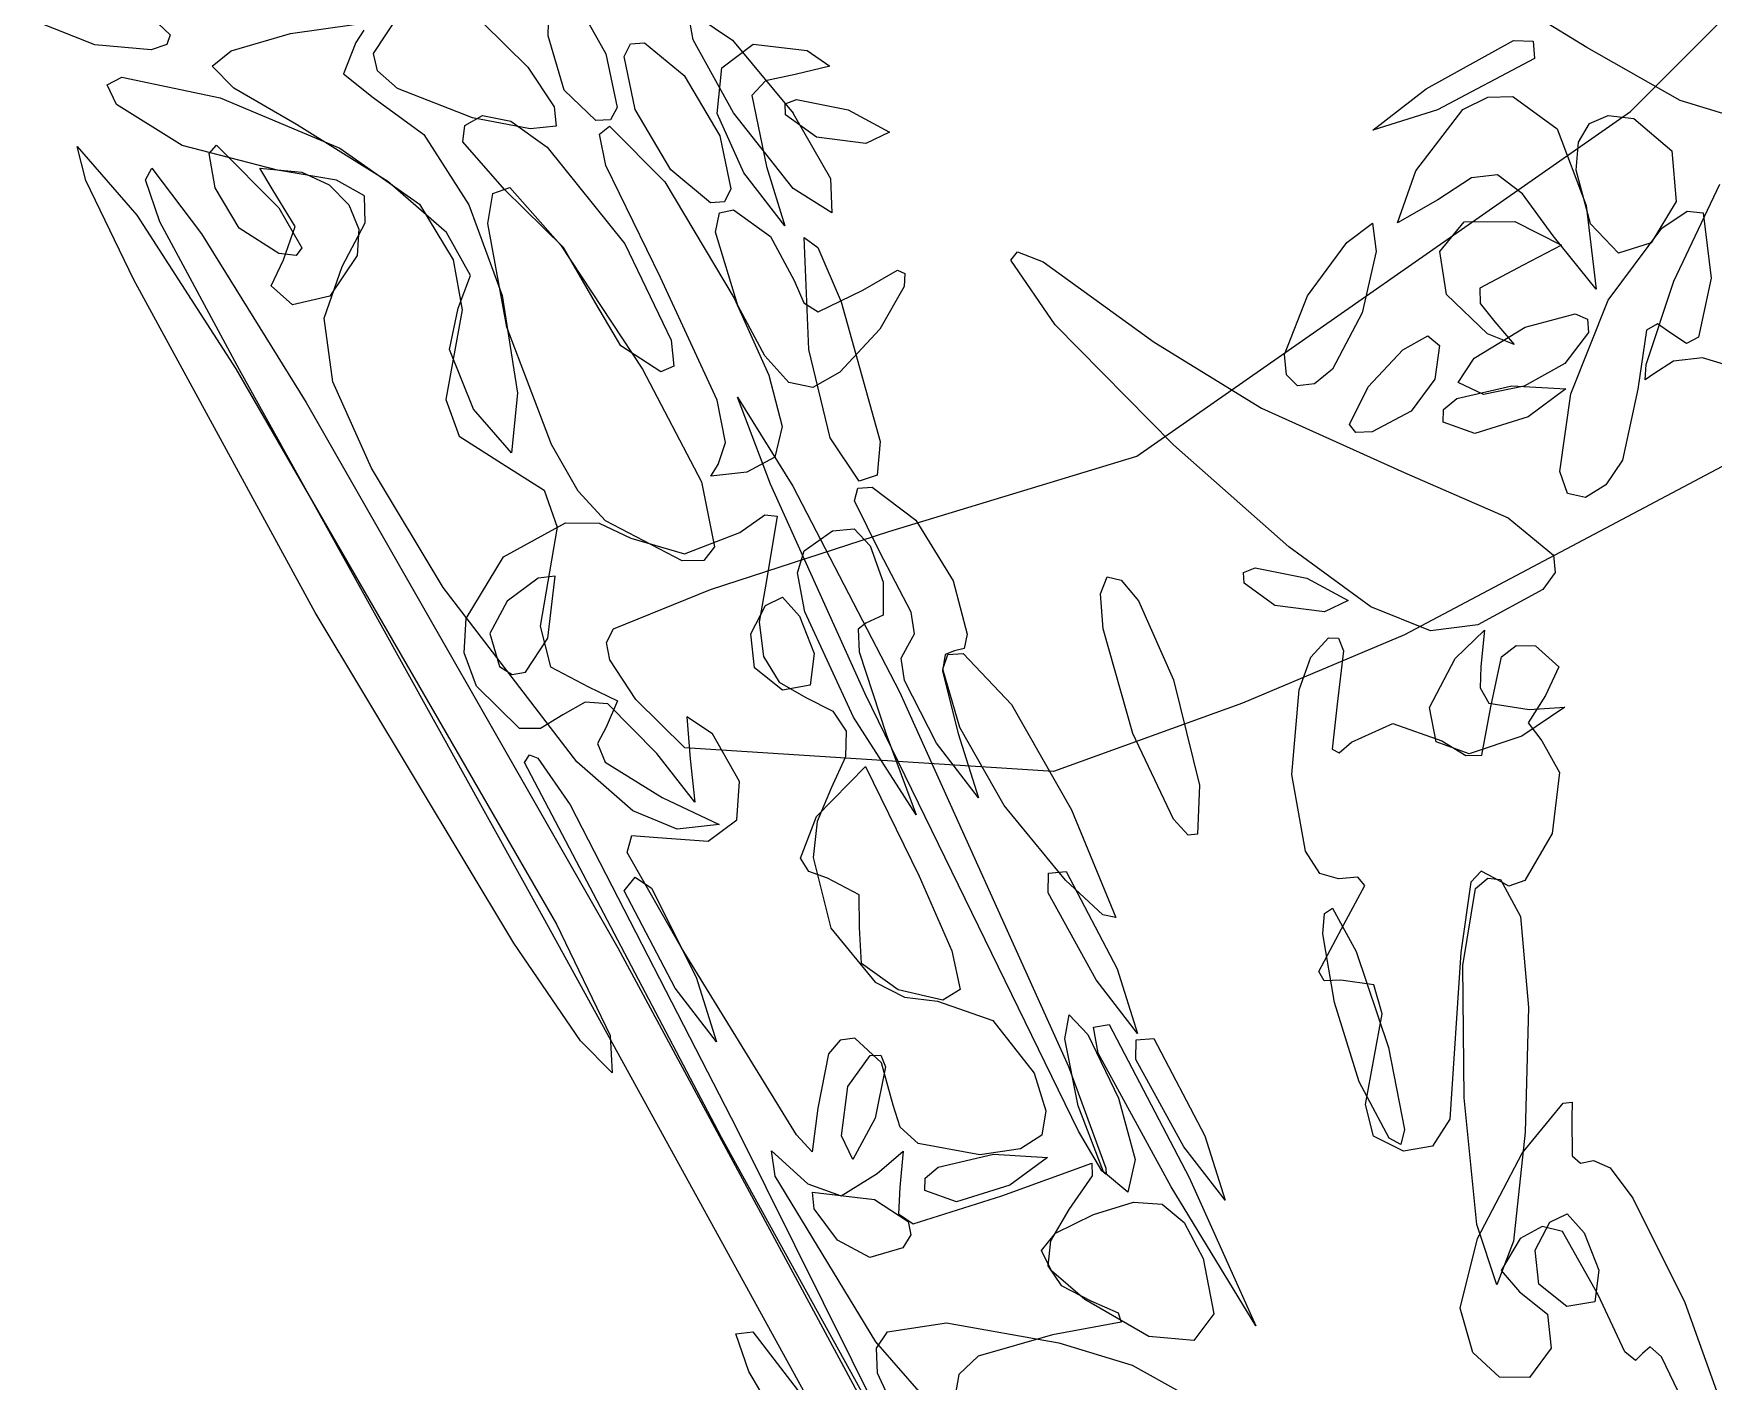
# Model space of a CAD drawing. Extents: x -886 to 651, y -59 to 942.
# Drawn here: x -218.85 to -195.54, y 13.24 to 31.95 of the extents above; entities that cross this region are included whole.
import ezdxf

# ---------------------------------------------------------------- set-up
doc = ezdxf.new("R2010")
doc.units = 0

msp = doc.modelspace()

# ---------------------------------------------------------------- linework, layer by layer
at = {"layer": 'IMAGES'}
for p, q in [((-196.68944, 30.869108), (-194.04687, 33.509728)), ((-203.53905, 26.081998), (-196.68944, 30.869108)), ((-194.21293, 26.578078), (-199.82426, 23.605418)), ((-206.985174, 25.039492), (-203.53905, 26.081998)), ((-209.458846, 24.235717), (-206.985174, 25.039492)), ((-210.80272, 23.687468), (-209.458846, 24.235717)), ((-210.902356, 23.498066), (-210.80272, 23.687468)), ((-199.82426, 23.605418), (-202.074094, 22.656198)), ((-210.856922, 23.255491), (-210.902356, 23.498066)), ((-210.493316, 22.707514), (-210.856922, 23.255491)), ((-209.81249, 22.037078), (-210.493316, 22.707514)), ((-202.074094, 22.656198), (-204.69535, 21.706978)), ((-204.6953, 21.707), (-209.81249, 22.037078)), ((-204.69535, 21.706978), (-204.6953, 21.707))]:
    msp.add_line(p, q, dxfattribs=at)
at = {"layer": 'Layer 1'}
for p, q in [((-197.29452, 31.758117), (-199.56242, 33.150777)), ((-211.57134, 32.84201), (-210.9103, 31.66775)), ((-211.7114, 31.917431), (-211.69648, 32.596598)), ((-217.375986, 32.328411), (-216.95674, 31.93419)), ((-214.13581, 31.673829), (-213.784835, 32.205491)), ((-209.660299, 32.200742), (-209.153848, 31.86033)), ((-218.00327, 31.794264), (-218.854205, 32.130766)), ((-216.109739, 31.711469), (-215.286, 31.949473)), ((-215.286, 31.949473), (-214.404506, 32.074629)), ((-214.27063, 31.996094), (-214.38093, 31.828763)), ((-212.621533, 32.101974), (-211.99513, 31.483338)), ((-209.698912, 31.863756), (-209.746226, 32.116976)), ((-217.221176, 31.725754), (-218.00327, 31.794264)), ((-217.007084, 31.797649), (-217.221176, 31.725754)), ((-216.95674, 31.93419), (-217.007084, 31.797649)), ((-216.95674, 31.93419), (-216.95674, 31.93419)), ((-216.375729, 31.496791), (-216.109739, 31.711469)), ((-214.38096, 31.828761), (-214.553133, 31.392891)), ((-214.38093, 31.828763), (-214.38096, 31.828761)), ((-211.490989, 31.164917), (-211.7114, 31.917431)), ((-210.65858, 31.63035), (-210.569147, 31.808719)), ((-210.569147, 31.808719), (-210.37435, 31.823341)), ((-210.37435, 31.823341), (-209.82448, 31.367546)), ((-209.13943, 30.848546), (-209.698912, 31.863756)), ((-209.301756, 31.474436), (-208.86415, 31.805097)), ((-209.153848, 31.86033), (-208.30982, 30.843346)), ((-208.86415, 31.805097), (-208.11466, 31.713611)), ((-208.11466, 31.713611), (-207.802355, 31.496512)), ((-199.52216, 31.185552), (-198.311112, 31.853486)), ((-198.311112, 31.853486), (-198.038974, 31.846094)), ((-198.038974, 31.846094), (-198.01877, 31.602891)), ((-195.99782, 31.019422), (-197.29452, 31.758117)), ((-216.076854, 31.193311), (-216.375729, 31.496791)), ((-214.080305, 31.43427), (-214.13581, 31.673829)), ((-211.99513, 31.483338), (-211.62701, 30.934172)), ((-211.99513, 31.483338), (-211.99513, 31.483338)), ((-210.9103, 31.66775), (-210.752343, 30.925118)), ((-210.9103, 31.66775), (-210.9103, 31.66775)), ((-210.50532, 30.895927), (-210.65858, 31.63035)), ((-207.802355, 31.496512), (-208.28346, 31.380704)), ((-198.01877, 31.602891), (-199.36926, 30.89419)), ((-198.01877, 31.602891), (-198.01877, 31.602891)), ((-217.833232, 31.23839), (-217.630575, 31.343973)), ((-217.630575, 31.343973), (-216.26458, 31.057429)), ((-214.553133, 31.392891), (-214.14227, 31.061228)), ((-213.803145, 31.186387), (-214.080305, 31.43427)), ((-209.82448, 31.367546), (-209.32864, 30.529191)), ((-209.366592, 30.838735), (-209.301756, 31.474436)), ((-208.692959, 31.296622), (-208.88457, 31.091769)), ((-208.28346, 31.380701), (-208.692959, 31.296622)), ((-208.28346, 31.380704), (-208.28346, 31.380701)), ((-217.70318, 30.967679), (-217.833232, 31.23839)), ((-216.26458, 31.057429), (-214.60212, 30.359497)), ((-215.206, 30.688903), (-216.076854, 31.193311)), ((-214.14227, 31.061228), (-213.438486, 30.548294)), ((-212.76392, 30.782618), (-213.803145, 31.186387)), ((-211.05037, 30.743171), (-211.490989, 31.164917)), ((-208.88457, 31.091769), (-208.68156, 30.103381)), ((-208.423865, 30.972969), (-208.262504, 31.035732)), ((-208.262504, 31.035732), (-207.5482, 30.891674)), ((-200.264665, 30.610105), (-199.52216, 31.185552)), ((-199.01764, 30.894489), (-198.66718, 31.067934)), ((-198.66718, 31.067934), (-198.321426, 31.078976)), ((-198.321426, 31.078976), (-197.707475, 30.626817)), ((-195.07436, 30.741248), (-195.99782, 31.019422)), ((-216.79056, 30.397086), (-217.70318, 30.967679)), ((-212.869534, 30.673607), (-212.6235, 30.813747)), ((-211.961224, 30.629547), (-212.76392, 30.782618)), ((-212.6235, 30.813747), (-212.229093, 30.734542)), ((-211.62701, 30.934172), (-211.598981, 30.66482)), ((-210.752343, 30.925118), (-210.846136, 30.752321)), ((-210.00948, 30.057572), (-210.50532, 30.895927)), ((-208.99777, 30.015101), (-209.366592, 30.838735)), ((-208.309706, 29.797874), (-209.13943, 30.848546)), ((-208.4167, 30.823334), (-208.423865, 30.972969)), ((-207.988778, 30.514123), (-208.4167, 30.823334)), ((-208.30982, 30.843346), (-208.30982, 30.843296)), ((-208.30982, 30.843296), (-207.79457, 29.937657)), ((-207.5482, 30.891674), (-206.974193, 30.583439)), ((-199.36926, 30.89419), (-200.264665, 30.610105)), ((-199.66924, 30.047433), (-199.01764, 30.894489)), ((-197.255706, 30.700337), (-196.996156, 30.814038)), ((-196.996156, 30.814038), (-196.6436, 30.772502)), ((-213.937462, 29.897241), (-215.206, 30.688903)), ((-213.438486, 30.548294), (-212.811671, 29.573617)), ((-212.897684, 30.445963), (-212.869534, 30.673607)), ((-212.229093, 30.734542), (-211.725043, 30.372503)), ((-211.598981, 30.66482), (-211.961224, 30.629547)), ((-210.846136, 30.752321), (-211.05037, 30.743171)), ((-210.999211, 30.55394), (-210.85971, 30.664726)), ((-210.912785, 30.120953), (-210.999211, 30.55394)), ((-210.85971, 30.664726), (-210.091379, 29.890583)), ((-206.974193, 30.583439), (-207.30353, 30.425434)), ((-197.707475, 30.626817), (-197.30266, 29.56393)), ((-197.409313, 30.443028), (-197.255706, 30.700337)), ((-196.6436, 30.772502), (-196.114159, 30.323074)), ((-218.127967, 29.910208), (-218.25094, 30.38428)), ((-218.25094, 30.38428), (-217.420277, 29.429509)), ((-215.46787, 30.0525), (-216.79056, 30.397086)), ((-216.416775, 30.284038), (-216.314471, 30.402414)), ((-216.314471, 30.402414), (-215.45082, 29.532197)), ((-214.60212, 30.359497), (-213.49676, 29.582719)), ((-212.31761, 29.786187), (-212.897684, 30.445963)), ((-211.725043, 30.372503), (-210.64738, 29.033567)), ((-209.32864, 30.529191), (-209.17538, 29.794768)), ((-209.32864, 30.529191), (-209.32864, 30.529191)), ((-207.30353, 30.42543), (-207.988778, 30.514123)), ((-207.30353, 30.425434), (-207.30353, 30.42543)), ((-197.44404, 30.053741), (-197.409313, 30.443028)), ((-196.114159, 30.323074), (-196.0546, 29.620692)), ((-217.301176, 29.91848), (-217.21484, 30.082575)), ((-217.21484, 30.082575), (-216.521662, 29.171694)), ((-216.33333, 29.807248), (-216.416775, 30.284038)), ((-215.53074, 29.774256), (-215.71421, 30.082807)), ((-215.71421, 30.082807), (-215.13289, 30.028135)), ((-210.15469, 28.564096), (-210.912785, 30.120953)), ((-208.68156, 30.103381), (-208.428166, 29.279702)), ((-217.463685, 28.532605), (-218.127967, 29.910208)), ((-217.100235, 29.335802), (-217.301176, 29.91848)), ((-214.649439, 29.917072), (-215.46787, 30.0525)), ((-215.13289, 30.028135), (-214.749199, 29.851938)), ((-214.749199, 29.851938), (-214.47631, 29.575072)), ((-214.261122, 29.699405), (-214.649439, 29.917072)), ((-213.123721, 29.189533), (-213.937462, 29.897241)), ((-210.091379, 29.890583), (-209.12981, 28.278826)), ((-209.45961, 29.601777), (-210.00948, 30.057572)), ((-208.428166, 29.279702), (-208.99777, 30.015101)), ((-207.79457, 29.937657), (-207.77243, 29.460926)), ((-199.92461, 29.324199), (-199.66924, 30.047433)), ((-198.896858, 29.94893), (-199.3611, 29.640634)), ((-198.536294, 29.98755), (-198.896858, 29.94893)), ((-198.188432, 29.728138), (-198.536294, 29.98755)), ((-197.244787, 29.307829), (-197.44404, 30.053741)), ((-196.08844, 28.513369), (-195.447249, 29.859741)), ((-215.999371, 29.250195), (-216.33333, 29.807248)), ((-215.221293, 29.27351), (-215.53074, 29.774256)), ((-214.252414, 29.324065), (-214.261122, 29.699405)), ((-212.548941, 29.314788), (-212.481869, 29.729421)), ((-212.481869, 29.729421), (-212.24529, 29.814194)), ((-211.500501, 28.979764), (-212.31761, 29.786187)), ((-212.24529, 29.814194), (-211.54111, 29.018874)), ((-209.264813, 29.616399), (-209.45961, 29.601777)), ((-209.17538, 29.794768), (-209.264813, 29.616399)), ((-207.77243, 29.460926), (-208.309706, 29.797874)), ((-199.3611, 29.640634), (-199.92461, 29.324199)), ((-197.7623, 29.142338), (-198.188432, 29.728138)), ((-196.0546, 29.620701), (-196.403191, 29.04553)), ((-196.0546, 29.620692), (-196.0546, 29.620701)), ((-217.420277, 29.429509), (-216.04897, 27.29888)), ((-215.45082, 29.532197), (-215.45057, 29.532197)), ((-215.45057, 29.532197), (-215.132663, 28.97654)), ((-214.47631, 29.575072), (-214.339456, 29.2355)), ((-213.49676, 29.582726), (-213.030505, 28.808612)), ((-213.49676, 29.582719), (-213.49676, 29.582726)), ((-212.811671, 29.573617), (-212.349401, 28.316646)), ((-209.388198, 29.196032), (-209.334939, 29.460068)), ((-209.334939, 29.460068), (-209.14032, 29.502479)), ((-209.14032, 29.502479), (-208.62633, 29.132428)), ((-197.30266, 29.56393), (-197.164834, 28.400728)), ((-197.30266, 29.56393), (-197.30266, 29.56393)), ((-196.2511, 29.251381), (-195.900034, 29.486392)), ((-195.900034, 29.486392), (-195.681479, 29.460756)), ((-195.681479, 29.460756), (-195.57025, 28.554171)), ((-215.99644, 27.282245), (-217.100235, 29.335802)), ((-216.521662, 29.171694), (-215.070295, 26.827461)), ((-215.44957, 28.896202), (-215.999371, 29.250195)), ((-215.38478, 28.811491), (-215.221293, 29.27351)), ((-214.57281, 28.71562), (-214.252414, 29.324065)), ((-214.339456, 29.2355), (-214.36387, 28.871185)), ((-212.78978, 28.594167), (-213.123721, 29.189533)), ((-212.283297, 27.873723), (-212.548941, 29.314788)), ((-209.07872, 28.177049), (-209.388198, 29.196032)), ((-200.627111, 29.05192), (-200.2697, 29.319753)), ((-200.2697, 29.319753), (-200.218141, 28.924457)), ((-199.333224, 28.924052), (-198.999272, 29.337432)), ((-198.999272, 29.337432), (-198.29562, 29.339984)), ((-198.29562, 29.339984), (-197.647911, 29.0131)), ((-196.85505, 28.901941), (-197.244787, 29.307829)), ((-196.996334, 28.248396), (-196.2511, 29.251381)), ((-215.132663, 28.97654), (-215.211741, 28.871071)), ((-211.54111, 29.018874), (-210.40028, 27.293314)), ((-211.04799, 28.205807), (-211.500501, 28.979764)), ((-210.64738, 29.033573), (-210.003698, 27.69516)), ((-210.64738, 29.033567), (-210.64738, 29.033573)), ((-208.62633, 29.132428), (-208.29603, 28.524936)), ((-208.09317, 27.567218), (-208.157616, 29.118605)), ((-208.157616, 29.118605), (-207.970454, 28.982195)), ((-207.970454, 28.982195), (-207.64313, 28.228781)), ((-205.288029, 28.805847), (-205.198508, 28.919291)), ((-205.198508, 28.919291), (-204.839774, 28.781009)), ((-201.16969, 28.309273), (-200.627111, 29.05192)), ((-200.218141, 28.924457), (-200.41088, 28.072773)), ((-199.242306, 28.328801), (-199.333224, 28.924052)), ((-197.647911, 29.0131), (-198.18017, 28.736648)), ((-197.164834, 28.400728), (-197.7623, 29.142338)), ((-196.403191, 29.04553), (-196.85505, 28.901941)), ((-215.555066, 28.447623), (-215.38478, 28.811491)), ((-215.211741, 28.871071), (-215.44957, 28.896202)), ((-214.82306, 28.002226), (-214.57281, 28.71562)), ((-214.36387, 28.87118), (-214.741146, 28.304951)), ((-214.36387, 28.871185), (-214.36387, 28.87118)), ((-213.030505, 28.808612), (-212.90463, 28.117086)), ((-204.674784, 27.905283), (-205.288029, 28.805847)), ((-204.839774, 28.781009), (-203.29931, 27.667767)), ((-198.1802, 28.73666), (-198.778601, 28.414198)), ((-198.18017, 28.736648), (-198.1802, 28.73666)), ((-214.9451, 23.9158), (-217.463685, 28.532605)), ((-215.26198, 28.18286), (-215.555066, 28.447623)), ((-212.96064, 28.139533), (-212.78978, 28.594167)), ((-209.367212, 26.862109), (-210.15469, 28.564096)), ((-208.29603, 28.524936), (-208.162258, 28.212506)), ((-207.34196, 28.388955), (-206.862909, 28.668553)), ((-206.862909, 28.668553), (-206.759102, 28.619109)), ((-206.759102, 28.619109), (-206.77076, 28.441215)), ((-196.471195, 27.358581), (-196.08844, 28.513369)), ((-195.57025, 28.55417), (-195.745995, 27.738408)), ((-195.57025, 28.554171), (-195.57025, 28.55417)), ((-214.741146, 28.304951), (-215.26198, 28.18286)), ((-212.349401, 28.316646), (-212.13925, 26.956828)), ((-209.12981, 28.278826), (-208.648181, 27.210716)), ((-209.12981, 28.278826), (-209.12981, 28.278826)), ((-207.964101, 28.086475), (-207.34196, 28.388955)), ((-207.64313, 28.228788), (-207.104101, 26.289638)), ((-207.64313, 28.228781), (-207.64313, 28.228788)), ((-206.77075, 28.441215), (-207.10855, 27.849124)), ((-206.77076, 28.441215), (-206.77075, 28.441215)), ((-201.489375, 27.49715), (-201.16969, 28.309273)), ((-198.67135, 27.780634), (-199.242306, 28.328801)), ((-198.778601, 28.414198), (-198.773608, 28.203231)), ((-197.517439, 26.951735), (-196.996334, 28.248396)), ((-214.702259, 27.11648), (-214.82306, 28.002226)), ((-212.90463, 28.117086), (-213.13097, 26.873106)), ((-213.082775, 27.566955), (-212.96064, 28.139533)), ((-210.70423, 27.616837), (-211.04799, 28.205807)), ((-208.706078, 27.476015), (-209.07872, 28.177049)), ((-208.162258, 28.212506), (-207.964101, 28.086475)), ((-200.41088, 28.072773), (-200.826534, 27.290564)), ((-200.41088, 28.072773), (-200.41088, 28.072773)), ((-198.773608, 28.203231), (-198.57106, 27.948543)), ((-198.15032, 27.877247), (-197.454779, 28.06239)), ((-197.454779, 28.06239), (-197.284294, 27.986847)), ((-197.284294, 27.986847), (-197.27049, 27.802497)), ((-211.665825, 26.246547), (-212.283297, 27.873723)), ((-207.10855, 27.849124), (-207.66322, 27.251765)), ((-203.03075, 26.242317), (-204.674784, 27.905283)), ((-199.84992, 27.561067), (-199.503409, 27.75383)), ((-199.503409, 27.75383), (-199.33925, 27.61966)), ((-198.860039, 27.444236), (-198.15032, 27.877247)), ((-198.304371, 27.636532), (-198.67135, 27.780634)), ((-198.57106, 27.948543), (-198.304371, 27.636532)), ((-197.27049, 27.802497), (-197.601989, 27.372661)), ((-197.27049, 27.802497), (-197.27049, 27.802497)), ((-196.464308, 27.834538), (-196.58815, 27.016431)), ((-196.314108, 27.921957), (-196.464308, 27.834538)), ((-196.11341, 27.781492), (-196.314108, 27.921957)), ((-195.91018, 27.646275), (-196.11341, 27.781492)), ((-212.74843, 26.735713), (-213.082775, 27.566955)), ((-210.14861, 27.255173), (-210.70423, 27.616837)), ((-210.003698, 27.69516), (-209.969396, 27.333687)), ((-207.796221, 26.337057), (-208.09317, 27.567218)), ((-203.29931, 27.667767), (-201.808213, 26.750192)), ((-203.29931, 27.667767), (-203.29931, 27.667767)), ((-200.33054, 27.046908), (-199.84992, 27.561067)), ((-199.33925, 27.61966), (-199.40569, 27.153024)), ((-195.745995, 27.738408), (-195.91018, 27.646275)), ((-216.04897, 27.29888), (-211.5958, 19.587595)), ((-216.04897, 27.29888), (-216.04897, 27.29888)), ((-211.7593, 19.642785), (-215.99644, 27.282245)), ((-210.40028, 27.293324), (-209.582756, 25.730223)), ((-210.40028, 27.293314), (-210.40028, 27.293324)), ((-209.969396, 27.333687), (-210.14861, 27.255173)), ((-208.371743, 27.104985), (-208.706078, 27.476015)), ((-201.464716, 27.212105), (-201.489375, 27.49715)), ((-200.826534, 27.290564), (-201.074885, 27.090608)), ((-199.07844, 27.108193), (-198.860039, 27.444236)), ((-197.601989, 27.372661), (-198.162341, 27.056625)), ((-196.483453, 27.143613), (-196.471195, 27.358581)), ((-196.09176, 27.404761), (-196.36423, 27.226559)), ((-195.686746, 27.449141), (-196.09176, 27.404761)), ((-194.69781, 27.146899), (-195.686746, 27.449141)), ((-214.165739, 25.916657), (-214.702259, 27.11648)), ((-208.648181, 27.210716), (-208.46181, 26.496523)), ((-208.037021, 27.038666), (-208.371743, 27.104985)), ((-207.66322, 27.251765), (-208.037021, 27.038666)), ((-201.31088, 27.062293), (-201.464716, 27.212105)), ((-201.074885, 27.090608), (-201.31088, 27.062293)), ((-199.40566, 27.153024), (-199.731275, 26.709691)), ((-199.40569, 27.153024), (-199.40566, 27.153024)), ((-199.100758, 26.882877), (-198.33386, 27.061267)), ((-198.728756, 26.93995), (-199.07844, 27.108193)), ((-198.162341, 27.056625), (-198.728756, 26.93995)), ((-198.33386, 27.061267), (-197.584565, 27.01749)), ((-196.36423, 27.226559), (-196.483453, 27.143613)), ((-215.070295, 26.827461), (-210.7425, 19.259475)), ((-213.13097, 26.873106), (-212.949292, 26.36061)), ((-212.13925, 26.956828), (-212.218885, 26.132464)), ((-209.248978, 26.272028), (-209.367212, 26.862109)), ((-208.627181, 25.695524), (-209.08458, 26.902637)), ((-209.08458, 26.902637), (-208.317828, 25.668198)), ((-200.586869, 26.522891), (-200.33054, 27.046908)), ((-199.282224, 26.729851), (-199.100758, 26.882877)), ((-197.584565, 27.01749), (-198.10715, 26.629269)), ((-197.670472, 25.869357), (-197.517439, 26.951735)), ((-196.58815, 27.016431), (-196.797716, 26.029341)), ((-212.218885, 26.132464), (-212.74843, 26.735713)), ((-201.808213, 26.750192), (-199.82978, 25.855647)), ((-199.731275, 26.709691), (-200.27184, 26.421225)), ((-199.28732, 26.556361), (-199.282224, 26.729851)), ((-198.10715, 26.629271), (-198.847134, 26.399581)), ((-198.10715, 26.629269), (-198.10715, 26.629271)), ((-212.949292, 26.36061), (-212.35828, 25.986794)), ((-208.46181, 26.496523), (-208.565862, 26.069225)), ((-200.500006, 26.411061), (-200.586869, 26.522891)), ((-200.27184, 26.421225), (-200.500006, 26.411061)), ((-198.847134, 26.399581), (-199.28732, 26.556361)), ((-211.293111, 25.599279), (-211.665825, 26.246547)), ((-209.34964, 25.969406), (-209.248978, 26.272028)), ((-207.39554, 25.736068), (-207.796221, 26.337057)), ((-207.104101, 26.289638), (-207.144309, 25.822509)), ((-201.431611, 24.825389), (-203.03075, 26.242317)), ((-213.16883, 24.26103), (-214.165739, 25.916657)), ((-212.35828, 25.986794), (-211.767272, 25.612982)), ((-209.452784, 25.807281), (-209.34964, 25.969406)), ((-208.565862, 26.069225), (-208.9555, 25.861796)), ((-196.797716, 26.029341), (-197.028476, 25.686182)), ((-209.582756, 25.730223), (-209.403769, 24.826067)), ((-208.9555, 25.861796), (-209.452784, 25.807281)), ((-207.309335, 22.784386), (-208.627181, 25.695524)), ((-208.317828, 25.668198), (-206.8349, 22.812657)), ((-207.414017, 25.641199), (-207.21563, 25.654423)), ((-207.144309, 25.822509), (-207.39554, 25.736068)), ((-207.21563, 25.654423), (-206.608653, 25.195324)), ((-199.82978, 25.855647), (-198.387096, 25.228333)), ((-197.563979, 25.567261), (-197.670472, 25.869357)), ((-197.028476, 25.686182), (-197.31149, 25.509221)), ((-211.767272, 25.612982), (-211.5856, 25.100483)), ((-210.91399, 25.188814), (-211.293111, 25.599279)), ((-207.459457, 25.466183), (-207.414017, 25.641199)), ((-207.10591, 24.74954), (-207.459457, 25.466183)), ((-197.31149, 25.509221), (-197.563979, 25.567261)), ((-209.851464, 24.629411), (-210.91399, 25.188814)), ((-209.05291, 25.023913), (-208.706005, 25.268886)), ((-208.706005, 25.268886), (-208.534256, 25.249946)), ((-208.534256, 25.249946), (-208.68059, 24.356443)), ((-206.608653, 25.195324), (-206.08905, 24.355593)), ((-198.387096, 25.228333), (-197.755959, 24.708416)), ((-212.333928, 24.686115), (-211.469859, 25.156578)), ((-211.5856, 25.100483), (-211.82435, 23.722543)), ((-211.469859, 25.156578), (-211.003483, 25.155293)), ((-211.003483, 25.155293), (-210.5657, 24.946883)), ((-209.817341, 24.729407), (-209.05291, 25.023913)), ((-208.16041, 24.772276), (-207.762918, 25.048209)), ((-207.762918, 25.048209), (-207.466035, 25.074894)), ((-207.466035, 25.074894), (-207.242044, 24.841324)), ((-210.5657, 24.946883), (-209.817341, 24.729407)), ((-209.403769, 24.826067), (-209.550022, 24.636266)), ((-208.250678, 24.464206), (-208.16041, 24.772276)), ((-207.242044, 24.841324), (-207.06323, 24.336489)), ((-206.671079, 23.91715), (-207.10591, 24.74954)), ((-200.292301, 23.994026), (-201.431611, 24.825389)), ((-212.848972, 23.832174), (-212.333928, 24.686115)), ((-209.550022, 24.636266), (-209.851464, 24.629411)), ((-202.058255, 24.470058), (-201.896894, 24.532821)), ((-201.896894, 24.532821), (-201.18259, 24.388763)), ((-197.755959, 24.708416), (-197.735297, 24.469239)), ((-211.31566, 21.839787), (-213.16883, 24.26103)), ((-211.848553, 24.392439), (-212.28223, 24.071213)), ((-211.615421, 24.41877), (-211.848553, 24.392439)), ((-211.71725, 23.556173), (-211.615421, 24.41877)), ((-208.68059, 24.356443), (-208.783963, 23.780716)), ((-208.68059, 24.356443), (-208.68059, 24.356443)), ((-208.150885, 23.925503), (-208.250678, 24.464206)), ((-207.06323, 24.336489), (-207.06323, 24.336486)), ((-207.06323, 24.336486), (-207.059422, 23.879394)), ((-206.08905, 24.355593), (-206.08901, 24.355591)), ((-206.08901, 24.355591), (-205.894735, 23.611223)), ((-204.045086, 24.174783), (-203.95092, 24.410643)), ((-203.95092, 24.410643), (-203.756228, 24.361795)), ((-203.756228, 24.361795), (-203.518204, 24.075512)), ((-202.05109, 24.320423), (-202.058255, 24.470058)), ((-201.623166, 24.011211), (-202.05109, 24.320423)), ((-201.18259, 24.388763), (-200.608577, 24.080527)), ((-197.735297, 24.469239), (-197.906214, 24.233519)), ((-212.28223, 24.071213), (-212.523291, 23.6224)), ((-212.28223, 24.071213), (-212.28223, 24.071213)), ((-208.694875, 24.009917), (-208.45778, 24.125633)), ((-208.45778, 24.125633), (-208.221595, 23.862411)), ((-204.009386, 23.685867), (-204.045086, 24.174783)), ((-203.518204, 24.075512), (-203.03268, 22.978603)), ((-200.608577, 24.080527), (-200.93791, 23.922522)), ((-197.906214, 24.233519), (-198.80771, 23.741267)), ((-212.18667, 19.321668), (-214.9451, 23.9158)), ((-212.879069, 23.354111), (-212.848972, 23.832174)), ((-208.90059, 23.618155), (-208.694875, 24.009917)), ((-208.221595, 23.862411), (-208.01808, 23.343104)), ((-207.47152, 22.459726), (-208.150885, 23.925503)), ((-207.059422, 23.879394), (-207.30307, 23.765749)), ((-206.628537, 23.616846), (-206.671079, 23.91715)), ((-200.93791, 23.922518), (-201.623166, 24.011211)), ((-200.93791, 23.922522), (-200.93791, 23.922518)), ((-199.466456, 23.661546), (-200.292301, 23.994026)), ((-212.523291, 23.6224), (-212.38783, 23.164285)), ((-212.024363, 23.087695), (-211.71725, 23.556173)), ((-211.82435, 23.722543), (-211.679576, 23.159681)), ((-208.847067, 23.145597), (-208.90059, 23.618155)), ((-208.783963, 23.780716), (-208.722613, 23.304684)), ((-207.30307, 23.765749), (-207.410632, 23.684673)), ((-207.410632, 23.684673), (-207.392955, 23.367134)), ((-206.71948, 23.45063), (-206.628537, 23.616846)), ((-205.894735, 23.611223), (-205.935827, 23.416009)), ((-203.59509, 22.234483), (-204.009386, 23.685867)), ((-201.124719, 23.295216), (-200.87942, 23.562179)), ((-200.87942, 23.562179), (-200.739087, 23.558332)), ((-200.739087, 23.558332), (-200.669984, 23.383604)), ((-198.80771, 23.741267), (-199.466456, 23.661546)), ((-199.12105, 23.273305), (-198.714089, 23.66875)), ((-198.714089, 23.66875), (-198.76495, 23.164579)), ((-212.70606, 22.891433), (-212.879069, 23.354111)), ((-208.01808, 23.343104), (-208.073817, 22.904594)), ((-208.01808, 23.343104), (-208.01808, 23.343104)), ((-207.392955, 23.367134), (-207.01916, 22.224909)), ((-206.809669, 23.280336), (-206.71948, 23.45063)), ((-206.201683, 23.333331), (-206.2365, 23.101492)), ((-206.233363, 23.127116), (-206.165327, 23.329304)), ((-206.06991, 23.381397), (-206.201683, 23.333331)), ((-206.165327, 23.329304), (-205.94921, 23.343989)), ((-205.935827, 23.416009), (-206.06991, 23.381397)), ((-205.94921, 23.343989), (-205.278238, 22.635104)), ((-200.669984, 23.383604), (-200.76102, 22.642246)), ((-198.477915, 23.29939), (-198.274755, 23.455323)), ((-198.274755, 23.455323), (-198.00863, 23.451926)), ((-198.00863, 23.451926), (-197.684817, 23.161389)), ((-212.38783, 23.164285), (-212.210053, 23.051428)), ((-212.210053, 23.051428), (-212.024363, 23.087695)), ((-211.679576, 23.159681), (-211.15048, 22.883021)), ((-208.46089, 22.835625), (-208.847067, 23.145597)), ((-208.722613, 23.304684), (-208.50336, 22.948779)), ((-206.765078, 22.968932), (-206.809669, 23.280336)), ((-206.2365, 23.101492), (-206.02161, 22.236727)), ((-205.996643, 22.318883), (-206.233363, 23.127116)), ((-201.289264, 22.842657), (-201.124719, 23.295216)), ((-199.476816, 22.593292), (-199.12105, 23.273305)), ((-198.76495, 23.16457), (-198.776347, 22.866733)), ((-198.76495, 23.164579), (-198.76495, 23.16457)), ((-198.62632, 22.604336), (-198.477915, 23.29939)), ((-197.684817, 23.161389), (-197.86961, 22.763106)), ((-212.109214, 22.303909), (-212.70606, 22.891433)), ((-211.15048, 22.883021), (-210.748155, 22.688585)), ((-208.50336, 22.948779), (-208.13303, 22.733433)), ((-208.073817, 22.904594), (-208.46089, 22.835625)), ((-206.32352, 22.10006), (-206.765078, 22.968932)), ((-203.03268, 22.978605), (-202.6716, 21.518272)), ((-203.03268, 22.978603), (-203.03268, 22.978605)), ((-198.776347, 22.866733), (-198.656359, 22.657057)), ((-211.197378, 22.671452), (-211.51008, 22.494983)), ((-210.885319, 22.644796), (-211.197378, 22.671452)), ((-210.748155, 22.688585), (-210.90821, 22.323397)), ((-210.20502, 21.958207), (-210.885319, 22.644796)), ((-208.13303, 22.733433), (-207.760491, 22.543512)), ((-204.35143, 16.713337), (-207.309335, 22.784386)), ((-206.8349, 22.812657), (-206.8349, 22.812647)), ((-206.8349, 22.812647), (-204.488261, 17.610582)), ((-205.278238, 22.635104), (-204.44837, 21.174899)), ((-201.387704, 21.665685), (-201.289264, 22.842657)), ((-200.76102, 22.642246), (-200.828187, 22.015783)), ((-198.656359, 22.657057), (-198.09371, 22.565941)), ((-197.86916, 22.763114), (-198.109474, 22.382136)), ((-197.86961, 22.763106), (-197.86916, 22.763114)), ((-211.51008, 22.494983), (-211.819165, 22.305181)), ((-209.4326, 22.231885), (-209.787379, 22.467459)), ((-209.787379, 22.467459), (-209.74054, 21.881837)), ((-207.760491, 22.543512), (-207.576983, 22.267577)), ((-206.60196, 21.104796), (-207.47152, 22.459726)), ((-199.38363, 22.119257), (-199.476816, 22.593292)), ((-198.751794, 21.934783), (-198.62632, 22.604336)), ((-197.599944, 22.601767), (-198.19838, 22.195575)), ((-198.09371, 22.565941), (-197.599944, 22.601767)), ((-211.819165, 22.305181), (-212.109214, 22.303909)), ((-210.90821, 22.323397), (-211.026158, 22.093726)), ((-209.055603, 21.567587), (-209.4326, 22.231885)), ((-207.576983, 22.267577), (-207.583737, 21.910053)), ((-207.01916, 22.224909), (-206.60196, 21.104796)), ((-206.02161, 22.236727), (-205.737786, 21.341206)), ((-205.381948, 21.23659), (-205.996643, 22.318883)), ((-203.030036, 21.04403), (-203.59509, 22.234483)), ((-200.56138, 22.113437), (-199.984854, 22.372722)), ((-199.984854, 22.372722), (-199.30737, 22.134847)), ((-198.19838, 22.195575), (-198.928487, 21.952813)), ((-198.109474, 22.382136), (-197.91916, 22.133205)), ((-212.03856, 21.834184), (-211.970996, 21.936038)), ((-211.970996, 21.936038), (-211.856498, 21.89432)), ((-211.026158, 22.093726), (-210.92103, 21.835211)), ((-209.676987, 21.281943), (-210.20502, 21.958207)), ((-205.737786, 21.341206), (-206.32352, 22.10006)), ((-200.828187, 22.015783), (-200.733252, 21.965419)), ((-200.733252, 21.965419), (-200.56138, 22.113437)), ((-198.928487, 21.952813), (-199.38363, 22.119257)), ((-199.30737, 22.134847), (-198.972501, 21.9284)), ((-198.972501, 21.9284), (-198.751794, 21.934783)), ((-197.91916, 22.133205), (-197.671935, 21.69085)), ((-209.30499, 16.625164), (-212.03856, 21.834184)), ((-211.856498, 21.89432), (-211.408549, 21.245102)), ((-210.535017, 21.160789), (-211.31566, 21.839787)), ((-210.92103, 21.835211), (-210.13153, 21.344969)), ((-209.74054, 21.881837), (-209.676987, 21.281943)), ((-207.98521, 21.081379), (-207.30756, 21.776877)), ((-207.583737, 21.910053), (-207.78199, 21.475363)), ((-207.30756, 21.776877), (-206.56056, 20.253077)), ((-197.671935, 21.69085), (-197.77544, 20.844825)), ((-209.093824, 21.035262), (-209.055603, 21.567587)), ((-207.78199, 21.475363), (-207.978178, 21.012086)), ((-202.6716, 21.518272), (-202.696463, 20.839353)), ((-201.197954, 20.601138), (-201.387704, 21.665685)), ((-211.408549, 21.245102), (-209.08977, 16.738104)), ((-210.13153, 21.344969), (-209.335831, 20.973124)), ((-204.53218, 20.197539), (-205.381948, 21.23659)), ((-209.91975, 20.9065), (-210.535017, 21.160789)), ((-209.491068, 20.741511), (-209.093824, 21.035262)), ((-208.206835, 20.505581), (-207.98521, 21.081379)), ((-207.978178, 21.012086), (-208.034408, 20.512903)), ((-204.44837, 21.174899), (-204.44838, 21.174895)), ((-204.44838, 21.174895), (-203.831124, 19.677949)), ((-202.829487, 20.824856), (-203.030036, 21.04403)), ((-210.614116, 20.582692), (-210.548185, 20.820628)), ((-210.548185, 20.820628), (-210.19114, 20.792935)), ((-210.19114, 20.792935), (-209.491068, 20.741511)), ((-209.335831, 20.973124), (-209.91975, 20.9065)), ((-202.696463, 20.839353), (-202.829487, 20.824856)), ((-197.77544, 20.844825), (-198.156555, 20.195857)), ((-209.86197, 19.260245), (-210.614116, 20.582692)), ((-201.002263, 20.289109), (-201.197954, 20.601138)), ((-208.093654, 20.318877), (-208.206835, 20.505581)), ((-207.83611, 20.228048), (-208.093654, 20.318877)), ((-208.034408, 20.512903), (-207.789531, 19.53225)), ((-204.772441, 20.024624), (-204.765047, 20.296762)), ((-204.765047, 20.296762), (-204.52184, 20.316966)), ((-204.52184, 20.316966), (-203.81314, 18.966476)), ((-200.74323, 20.218889), (-201.002263, 20.289109)), ((-198.760643, 20.325483), (-198.90556, 20.172525)), ((-198.57676, 20.227274), (-198.760643, 20.325483)), ((-210.65859, 20.049428), (-210.503789, 20.238089)), ((-210.503789, 20.238089), (-210.275637, 20.089556)), ((-210.275637, 20.089556), (-209.65852, 18.851838)), ((-207.392802, 19.992971), (-207.83611, 20.228048)), ((-206.56056, 20.253084), (-206.10655, 19.217884)), ((-206.56056, 20.253077), (-206.56056, 20.253084)), ((-204.014205, 19.716693), (-204.53218, 20.197539)), ((-200.474919, 20.240104), (-200.74323, 20.218889)), ((-200.69923, 19.521702), (-200.377865, 20.126483)), ((-200.377865, 20.126483), (-200.474919, 20.240104)), ((-198.90556, 20.172525), (-199.04155, 19.195134)), ((-199.01642, 19.014065), (-198.83954, 20.082281)), ((-198.83954, 20.082281), (-198.666567, 20.228478)), ((-198.666567, 20.228478), (-198.49427, 20.206365)), ((-198.374919, 20.116386), (-198.57676, 20.227274)), ((-198.49427, 20.206365), (-198.21407, 19.695748)), ((-198.156555, 20.195857), (-198.374919, 20.116386)), ((-209.94988, 18.698938), (-210.65859, 20.049428)), ((-207.39126, 19.543751), (-207.392802, 19.992971)), ((-204.10451, 18.813576), (-204.772441, 20.024624)), ((-206.965288, 10.935405), (-211.7593, 19.642785)), ((-211.5958, 19.587595), (-210.852677, 18.043432)), ((-203.831124, 19.677949), (-204.014205, 19.716693)), ((-200.958392, 19.455368), (-200.935443, 19.736322)), ((-200.935443, 19.736322), (-200.82453, 19.809548)), ((-200.82453, 19.809548), (-200.494189, 19.209218)), ((-198.21407, 19.695751), (-198.102889, 18.432314)), ((-198.21407, 19.695748), (-198.21407, 19.695751)), ((-207.789531, 19.53225), (-207.172447, 18.784259)), ((-207.362716, 19.040988), (-207.39126, 19.543751)), ((-201.013955, 18.928701), (-200.69923, 19.521702)), ((-200.796812, 18.49949), (-200.958392, 19.455368)), ((-211.262767, 17.968606), (-212.18667, 19.321668)), ((-210.7425, 19.259485), (-206.578313, 11.532419)), ((-210.7425, 19.259475), (-210.7425, 19.259485)), ((-208.26388, 16.664325), (-209.86197, 19.260245)), ((-206.10655, 19.217884), (-205.991341, 18.679118)), ((-200.494189, 19.209218), (-200.04711, 17.874058)), ((-199.04155, 19.195134), (-199.198207, 16.881508)), ((-206.85448, 18.677174), (-207.362716, 19.040988)), ((-203.81314, 18.966476), (-203.81314, 18.966474)), ((-203.81314, 18.966474), (-203.529056, 18.071073)), ((-200.93838, 18.803193), (-201.013955, 18.928701)), ((-198.995795, 17.179219), (-199.01642, 19.014065)), ((-209.374435, 17.956435), (-209.94988, 18.698938)), ((-209.65852, 18.851838), (-209.65852, 18.851836)), ((-209.65852, 18.851836), (-209.374435, 17.956435)), ((-207.172447, 18.784259), (-206.763416, 18.575903)), ((-206.234221, 18.533357), (-206.85448, 18.677174)), ((-205.991341, 18.679118), (-206.234221, 18.533357)), ((-203.529056, 18.071073), (-204.10451, 18.813576)), ((-200.70723, 18.811048), (-200.93838, 18.803193)), ((-200.252819, 18.747132), (-200.70723, 18.811048)), ((-200.13425, 18.343247), (-200.252819, 18.747132)), ((-206.763416, 18.575903), (-206.30824, 18.519783)), ((-206.30824, 18.519783), (-205.540316, 18.250187)), ((-200.452619, 17.400349), (-200.796812, 18.49949)), ((-198.102889, 18.432314), (-198.150343, 16.699568)), ((-205.540316, 18.250187), (-204.96647, 17.520106)), ((-204.540742, 17.996641), (-204.482066, 18.32871)), ((-204.482066, 18.32871), (-204.22027, 18.055949)), ((-204.140127, 18.156998), (-203.92598, 18.194783)), ((-203.92598, 18.194783), (-202.81231, 16.072593)), ((-200.36472, 17.086007), (-200.13425, 18.343247)), ((-210.82276, 17.5245), (-211.262767, 17.968606)), ((-210.852677, 18.043432), (-210.82276, 17.5245)), ((-207.658018, 17.977832), (-207.821414, 17.786069)), ((-207.4566, 18.004189), (-207.658018, 17.977832)), ((-207.084229, 17.664439), (-207.4566, 18.004189)), ((-204.35544, 17.067301), (-204.540742, 17.996641)), ((-204.22027, 18.055949), (-203.79621, 17.170797)), ((-204.079113, 17.798324), (-204.140127, 18.156998)), ((-203.556621, 17.709423), (-203.549227, 17.981559)), ((-203.549227, 17.981559), (-203.30602, 18.001757)), ((-203.30602, 18.001757), (-202.59732, 16.651267)), ((-207.821414, 17.786069), (-207.96713, 17.0337)), ((-207.552044, 17.334828), (-207.24285, 17.762754)), ((-207.24285, 17.762754), (-207.093217, 17.769918)), ((-207.093217, 17.769918), (-207.030459, 17.608556)), ((-203.06364, 15.940693), (-204.079113, 17.798324)), ((-200.04711, 17.874058), (-200.04664, 17.874048)), ((-200.04664, 17.874048), (-199.825504, 16.737996)), ((-207.030459, 17.608556), (-207.17455, 16.89425)), ((-206.92071, 17.07555), (-207.084229, 17.664439)), ((-204.96647, 17.520106), (-204.804757, 16.996153)), ((-204.488261, 17.610582), (-203.970559, 16.198825)), ((-202.88869, 16.498377), (-203.556621, 17.709423)), ((-207.64073, 16.649574), (-207.552044, 17.334828)), ((-200.03864, 16.616378), (-200.452619, 17.400349)), ((-207.96713, 17.0337), (-208.045208, 16.428792)), ((-206.827188, 16.771531), (-206.92071, 17.07555)), ((-204.00381, 16.148294), (-204.35544, 17.067301)), ((-203.79621, 17.170801), (-203.565548, 16.322479)), ((-203.79621, 17.170797), (-203.79621, 17.170801)), ((-200.255999, 16.643644), (-200.36472, 17.086007)), ((-198.823025, 15.420597), (-198.995795, 17.179219)), ((-198.19216, 16.408818), (-197.623076, 17.102529)), ((-197.623076, 17.102529), (-197.495938, 17.118838)), ((-197.495938, 17.118838), (-197.50385, 16.893575)), ((-207.17449, 16.894246), (-207.482734, 16.32024)), ((-207.17455, 16.89425), (-207.17449, 16.894246)), ((-204.804757, 16.996153), (-204.857933, 16.659922)), ((-199.198207, 16.881508), (-199.435005, 16.507617)), ((-197.50385, 16.893575), (-197.50364, 16.893574)), ((-197.50364, 16.893574), (-197.497611, 16.369729)), ((-206.52029, 11.580224), (-209.30499, 16.625164)), ((-209.08977, 16.738104), (-206.52029, 11.580224)), ((-209.08977, 16.738104), (-209.08977, 16.738104)), ((-208.045208, 16.428792), (-208.26388, 16.664325)), ((-207.482734, 16.32024), (-207.64073, 16.649574)), ((-206.577744, 16.544965), (-206.827188, 16.771531)), ((-204.857933, 16.659922), (-205.153324, 16.470176)), ((-204.02704, 16.162169), (-204.35143, 16.713337)), ((-202.59732, 16.651275), (-202.31324, 15.755874)), ((-202.59732, 16.651267), (-202.59732, 16.651275)), ((-199.84037, 16.438464), (-200.255999, 16.643644)), ((-199.877627, 16.529749), (-200.03864, 16.616378)), ((-199.825504, 16.737996), (-199.877627, 16.529749)), ((-198.150343, 16.699568), (-198.31201, 15.186239)), ((-208.562761, 16.089227), (-208.612786, 16.441511)), ((-208.612786, 16.441511), (-208.10825, 15.982246)), ((-207.14548, 16.128204), (-206.784571, 16.437721)), ((-206.784571, 16.437721), (-206.82834, 15.93334)), ((-205.71826, 16.385676), (-206.577744, 16.544965)), ((-206.298896, 16.216226), (-205.53199, 16.394617)), ((-205.153324, 16.470176), (-205.71826, 16.385676)), ((-205.53199, 16.394617), (-204.782704, 16.35084)), ((-204.782704, 16.35084), (-205.30529, 15.962618)), ((-203.565548, 16.322479), (-203.66358, 15.867841)), ((-202.31324, 15.755874), (-202.88869, 16.498377)), ((-199.435005, 16.507617), (-199.84037, 16.438464)), ((-198.81174, 15.225208), (-198.19216, 16.408818)), ((-197.497611, 16.369729), (-197.38053, 16.270851)), ((-207.16208, 13.790846), (-208.562761, 16.089227)), ((-207.64623, 15.818763), (-207.14548, 16.128204)), ((-206.480364, 16.063201), (-206.298896, 16.216226)), ((-205.41376, 15.815204), (-204.167314, 16.271004)), ((-204.160604, 16.092109), (-204.48437, 15.625585)), ((-204.167314, 16.271004), (-204.160604, 16.092109)), ((-203.968015, 16.11366), (-204.02704, 16.162169)), ((-203.66358, 15.867841), (-204.00381, 16.148294)), ((-203.970559, 16.198825), (-203.968015, 16.11366)), ((-197.38053, 16.270851), (-197.20065, 16.306359)), ((-197.20065, 16.306359), (-196.970267, 16.205964)), ((-196.970267, 16.205964), (-196.656333, 15.7824)), ((-208.10825, 15.982246), (-207.64623, 15.818763)), ((-208.018442, 15.635408), (-208.044774, 15.868541)), ((-208.044774, 15.868541), (-207.18218, 15.766715)), ((-206.82834, 15.93334), (-206.848937, 15.567728)), ((-206.48546, 15.889711), (-206.480364, 16.063201)), ((-206.04527, 15.732931), (-206.48546, 15.889711)), ((-205.30529, 15.962621), (-206.04527, 15.732931)), ((-205.30529, 15.962618), (-205.30529, 15.962621)), ((-201.89025, 14.010113), (-203.06364, 15.940693)), ((-202.81231, 16.072593), (-202.81231, 16.072583)), ((-202.81231, 16.072583), (-201.89025, 14.010113)), ((-207.69722, 15.201731), (-208.018442, 15.635408)), ((-207.18218, 15.766715), (-206.7137, 15.459601)), ((-206.644917, 15.428244), (-205.41376, 15.815204)), ((-204.48437, 15.62558), (-204.741209, 15.19299)), ((-204.48437, 15.625585), (-204.48437, 15.62558)), ((-204.14017, 15.556246), (-203.588647, 15.728164)), ((-203.588647, 15.728164), (-203.18767, 15.698587)), ((-203.18767, 15.698587), (-202.883368, 15.445962)), ((-196.656333, 15.7824), (-195.935254, 14.336611)), ((-206.848937, 15.567728), (-206.644917, 15.428244)), ((-206.7137, 15.459601), (-206.677432, 15.273911)), ((-204.671711, 15.298184), (-204.14017, 15.556246)), ((-202.883368, 15.445962), (-202.62187, 14.948732)), ((-198.54347, 14.581051), (-198.823025, 15.420597)), ((-197.912408, 15.391956), (-198.22168, 15.224889)), ((-198.01224, 15.060821), (-197.80652, 15.452583)), ((-197.633872, 15.320806), (-197.912408, 15.391956)), ((-197.80652, 15.452583), (-197.56942, 15.568299)), ((-197.56942, 15.568299), (-197.333236, 15.305077)), ((-207.248405, 14.960673), (-207.69722, 15.201731)), ((-206.677432, 15.273911), (-206.79029, 15.096137)), ((-204.864555, 15.059227), (-204.671711, 15.298184)), ((-204.741209, 15.19299), (-204.778214, 14.84596)), ((-199.05236, 14.256328), (-198.81174, 15.225208)), ((-198.31201, 15.186239), (-198.54347, 14.581051)), ((-198.22168, 15.224889), (-198.483514, 14.781547)), ((-197.13701, 14.440714), (-197.633872, 15.320806)), ((-197.333236, 15.305077), (-197.12973, 14.78577)), ((-206.79029, 15.096137), (-207.248405, 14.960673)), ((-206.79029, 15.096137), (-206.79029, 15.096137)), ((-204.725434, 14.773657), (-204.864555, 15.059227)), ((-202.62187, 14.948732), (-202.62187, 14.948727)), ((-202.62187, 14.948727), (-202.470728, 14.17862)), ((-197.958718, 14.588264), (-198.01224, 15.060821)), ((-204.778214, 14.84596), (-204.592512, 14.57249)), ((-204.26108, 14.375756), (-204.725434, 14.773657)), ((-198.483514, 14.781547), (-198.22868, 14.483728)), ((-197.12973, 14.78577), (-197.185468, 14.347262)), ((-197.12973, 14.78577), (-197.12973, 14.78577)), ((-204.592512, 14.57249), (-204.18123, 14.36058)), ((-198.22868, 14.483728), (-197.842502, 14.173757)), ((-197.57254, 14.278293), (-197.958718, 14.588264)), ((-203.375574, 13.862339), (-204.26108, 14.375756)), ((-204.18123, 14.36058), (-203.801965, 14.190996)), ((-198.877133, 13.64157), (-199.05236, 14.256328)), ((-197.185468, 14.347262), (-197.57254, 14.278293)), ((-196.768279, 13.653067), (-197.13701, 14.440714)), ((-195.935254, 14.336611), (-195.352285, 12.710681)), ((-207.003311, 13.929689), (-206.1845, 14.055745)), ((-206.1845, 14.055745), (-204.62272, 13.776577)), ((-203.758344, 14.060706), (-204.71347, 13.886434)), ((-203.801965, 14.190996), (-203.758344, 14.060706)), ((-202.470728, 14.17862), (-202.750376, 13.806559)), ((-197.842502, 14.173757), (-197.78898, 13.701199)), ((-209.108132, 13.898729), (-208.87061, 13.926869)), ((-208.928302, 13.376892), (-209.108132, 13.898729)), ((-208.87061, 13.926869), (-208.055156, 12.868068)), ((-205.837677, 12.270072), (-207.16208, 13.790846)), ((-207.152537, 13.701159), (-207.003311, 13.929689)), ((-204.71347, 13.886434), (-205.741017, 13.589255)), ((-204.62272, 13.776577), (-203.603973, 13.466601)), ((-202.750376, 13.806559), (-203.375574, 13.862339)), ((-207.13814, 13.35507), (-207.152537, 13.701159)), ((-205.741017, 13.589255), (-206.011374, 13.334472)), ((-198.5059, 13.299196), (-198.877133, 13.64157)), ((-197.78898, 13.701199), (-198.092052, 13.296606)), ((-196.619123, 13.532125), (-196.768279, 13.653067)), ((-196.52041, 13.628634), (-196.619123, 13.532125)), ((-196.41752, 13.71882), (-196.52041, 13.628634)), ((-196.256967, 13.580667), (-196.41752, 13.71882)), ((-195.85077, 12.736439), (-196.256967, 13.580667)), ((-206.74327, 9.717759), (-208.928302, 13.376892)), ((-206.64797, 12.288547), (-207.13814, 13.35507)), ((-206.011374, 13.334472), (-206.06052, 13.045675)), ((-203.603973, 13.466601), (-202.907759, 13.078988)), ((-198.092052, 13.296606), (-198.5059, 13.299196))]:
    msp.add_line(p, q, dxfattribs=at)

doc.saveas('drawing.dxf')
